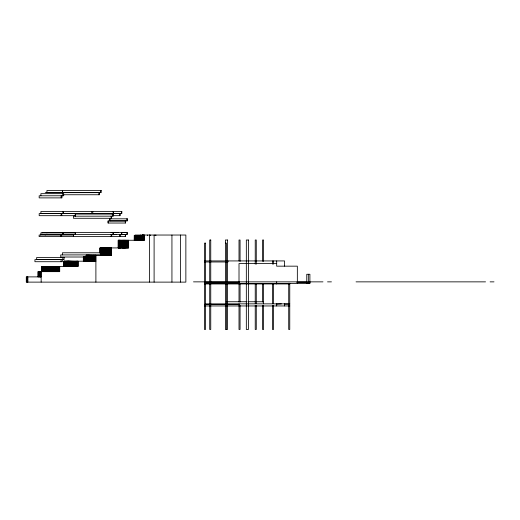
<?xml version="1.0" encoding="UTF-8"?>
<svg xmlns="http://www.w3.org/2000/svg" width="520" height="520" viewBox="0 0 520 520"><rect width="100%" height="100%" fill="white"/><g stroke="black" fill="none" stroke-linecap="round" stroke-linejoin="round"><path stroke-width="0.78" d="M45.201 192.654L99.489 192.654L99.489 194.747L63.115 194.747M111.644 213.583L39.182 213.583L39.182 215.677L75.484 215.677M111.8 213.583L120.107 213.583L120.107 215.677L112.924 215.677M113.178 214.078L75.192 214.078L75.192 216.164M121.81 232.648L126.002 232.388M75.309 232.908L40.852 232.908L40.852 234.481M111.553 234.774L116.681 234.514M120.081 234.774L124.267 234.514M73.587 235.034L39.123 235.034L39.123 236.607L125.45 236.607L125.45 234.514M134.238 235.56L142.35 235.56M225.407 243.145L226.453 243.145L226.453 329.472M86.112 255.249L111.559 255.249L111.559 247.917M86.71 257.01L60.71 257.01L60.71 254.917L101.218 254.885L101.218 252.792L62.439 252.792L62.439 254.885M204.477 260.93L284.525 260.93L284.525 266.162M95.895 261.196L63.83 261.196L63.856 266.422L63.902 261.196M204.477 261.976L228.02 261.976L228.02 260.93M276.679 263.549L239.011 263.549L239.011 302.068M41.152 276.887L26.293 276.887L26.293 282.12L185.861 282.12L185.861 235.034L135.064 235.034L134.999 240.266M193.492 281.86L322.978 281.86M327.542 281.86L331.442 281.86M356.05 281.86L485.537 281.86M490.1 281.86L494 281.86M205.524 282.12L225.407 282.12M296.972 282.12L306.677 282.12M308.282 282.12L309.901 282.12M226.213 282.172L239.109 282.172M204.477 282.38L239.174 282.38M296.972 282.38L309.901 282.38M306.761 283.166L309.901 283.166M204.477 283.426L309.901 283.426L309.901 274.274L306.761 274.274L306.761 282.38M204.477 283.953L289.757 283.953M226.2 301.743L246.889 301.743M248.092 301.743L263.601 301.743M205.225 303.862L225.667 303.862M226.2 303.836L289.757 303.862M276.257 304.128L281.385 303.862M284.525 304.128L288.711 304.128M204.477 304.389L239.174 304.389M204.477 305.955L289.757 305.955M308.328 274.274L308.328 282.38M297.343 283.426L297.343 266.162L276.679 266.162L276.679 260.93M289.757 283.205L289.757 329.472L288.711 329.472L288.711 283.205M284.525 303.862L284.525 305.955M276.679 281.86L276.679 283.953M276.679 303.862L276.679 305.955M273.539 260.93L273.539 264.16M273.539 283.511L273.539 303.667M273.539 305.279L273.539 329.472L272.493 329.472L272.493 305.279M272.493 260.93L272.493 264.16M272.493 283.511L272.493 303.667M263.601 260.962L263.601 240.006L262.555 240.006L262.555 260.962M263.601 283.53L263.601 303.836M263.601 305.292L263.601 329.472L262.555 329.472L262.555 305.292M263.075 260.93L263.075 261.456M262.555 283.53L262.555 302.068M256.276 264.16L256.276 240.006L255.229 240.006L255.229 264.186M256.276 283.511L256.276 303.68M256.276 305.279L256.276 329.472L255.229 329.472L255.229 305.279M255.229 283.511L255.229 303.68M240.058 261.456L240.058 240.006L239.011 240.006L239.011 260.962M240.058 283.53L240.058 302.068M240.058 305.292L240.058 329.472L239.011 329.472L239.011 303.862M180.421 235.034L180.421 282.12M171.938 235.034L171.938 282.12M155.89 235.034L155.89 235.56M155.031 235.034L155.031 235.56M154.102 235.034L154.102 282.12M150.449 235.034L150.449 235.56M149.591 235.034L149.591 235.56M149.461 235.034L149.461 282.12M147.609 235.034L147.609 235.56M144.417 235.034L144.417 240.266L118.19 240.266L118.222 247.917M144.144 235.034L144.144 240.266M143.826 235.034L143.826 240.266M143.513 235.034L143.513 240.266M143.208 235.034L143.208 240.266M142.903 235.034L142.903 240.266M142.61 235.034L142.61 240.266M142.317 235.034L142.317 240.266M142.168 235.034L142.168 235.56M142.031 235.56L142.031 240.266M141.745 235.56L141.745 240.266M141.459 235.56L141.459 240.266M141.18 235.56L141.18 240.266M140.621 235.56L140.621 240.266M140.504 235.034L140.504 235.56M140.341 235.56L140.341 240.266M140.055 235.56L140.055 240.266M139.776 235.56L139.776 240.266M139.49 235.56L139.49 240.266M138.912 235.56L138.912 240.266M138.626 235.56L138.626 240.266M138.346 235.56L138.346 240.266M138.06 235.56L138.06 240.266M137.781 235.56L137.781 240.266M137.508 235.56L137.508 240.266M137.241 235.56L137.241 240.266M136.975 235.56L136.975 240.266M136.715 235.56L136.715 240.266M136.468 235.56L136.468 240.266M136.227 235.56L136.227 240.266M135.993 235.56L135.993 240.266M135.772 235.56L135.772 240.266M135.558 235.56L135.558 240.266M135.363 235.56L135.363 240.266M135.174 235.56L135.174 240.266M134.843 235.56L134.843 240.266M134.7 235.56L134.7 240.266M134.57 235.56L134.57 240.266M134.459 235.56L134.407 240.266M134.375 235.56L134.329 240.266M134.277 235.56L134.258 240.266M128.629 240.266L128.629 247.917L100.061 247.917L100.061 253.052M128.486 240.266L128.486 247.917M128.141 240.266L128.141 247.917M127.803 240.266L127.803 247.917M127.472 240.266L127.472 247.917M127.153 240.266L127.153 247.917M127.043 218.816L127.043 220.909M127.043 232.388L127.043 234.481M126.848 240.266L126.848 247.917M126.555 240.266L126.555 247.917M126.276 240.266L126.276 247.917M126.009 240.266L126.009 247.917M125.762 240.266L125.762 247.917M125.528 240.266L125.528 247.917M125.314 220.942L125.314 223.035M125.314 234.514L125.314 236.607M125.314 240.266L125.314 247.917M125.112 240.266L125.112 247.917M124.93 240.266L124.93 247.917M124.755 240.266L124.755 247.917M124.592 240.266L124.592 247.917M124.436 240.266L124.436 247.917M124.287 240.266L124.287 247.917M124.137 240.266L124.137 247.917M123.845 240.266L123.845 247.917M123.695 240.266L123.695 247.917M123.546 240.266L123.546 247.917M123.383 240.266L123.383 247.917M123.221 240.266L123.221 247.917M123.038 240.266L123.038 247.917M122.85 240.266L122.85 247.917M122.648 240.266L122.648 247.917M122.441 240.266L122.441 247.917M122.22 240.266L122.22 247.917M121.992 240.266L121.992 247.917M121.823 232.388L121.81 234.481M121.765 240.266L121.765 247.917M121.544 211.458L121.544 213.551M121.544 232.388L121.544 234.481M121.303 240.266L121.303 247.917M121.076 240.266L121.076 247.917M120.848 240.266L120.848 247.917M120.627 240.266L120.627 247.917M120.419 240.266L120.419 247.917M120.211 240.266L120.211 247.917M120.094 234.514L120.081 236.607M120.023 240.266L120.023 247.917M119.815 213.583L119.815 215.677M119.815 234.514L119.815 236.607M119.847 240.266L119.847 247.917M119.684 240.266L119.684 247.917M119.541 240.266L119.541 247.917M119.418 240.266L119.418 247.917M119.314 240.266L119.314 247.917M119.184 240.266L119.138 247.917L119.126 240.266M118.976 240.266L118.976 247.917M118.84 240.266L118.905 247.917M118.768 240.266L118.768 247.917M118.69 240.266L118.619 247.917M118.553 247.917L118.489 240.266L118.372 247.917M118.417 232.388L111.091 232.388M118.326 240.266L118.274 247.917M113.373 211.458L113.373 213.551M113.373 232.388L113.373 234.481M113.178 211.458L113.198 216.164L73.463 216.197L73.463 218.29L111.475 218.29L111.475 216.333M112.853 214.078L112.853 216.164M112.853 232.388L112.853 234.481M112.151 213.551L112.132 214.078M111.644 234.514L111.644 236.607M111.403 247.917L111.403 255.249M111.124 216.197L111.124 218.29M111.124 234.514L111.124 236.607M111.013 247.917L111.013 255.249M110.637 247.917L110.637 255.249M110.285 247.917L110.285 255.249M109.948 247.917L109.948 255.249M109.915 218.816L109.915 220.909M109.629 247.917L109.629 255.249M109.337 247.917L109.337 255.249M109.07 247.917L109.07 255.249M108.83 247.917L108.83 255.249M108.622 247.917L108.622 255.249M108.44 247.917L108.44 255.249M108.297 247.917L108.297 255.249M108.186 220.942L108.186 223.035M108.173 247.917L108.173 255.249M107.998 247.917L108.076 255.249M107.88 247.917L107.933 255.249M107.835 255.249L107.757 247.917L107.666 255.249M107.608 247.917L107.608 255.249M107.536 247.917L107.445 255.249M107.335 247.917L107.335 255.249M107.205 247.917L107.205 255.249M107.062 247.917L107.062 255.249M106.906 247.917L106.906 255.249M106.737 247.917L106.737 255.249M106.555 247.917L106.555 255.249M106.359 247.917L106.359 255.249M106.151 247.917L106.151 255.249M105.937 247.917L105.937 255.249M105.716 247.917L105.716 255.249M105.489 247.917L105.489 255.249M105.248 247.917L105.248 255.249M105.008 247.917L105.008 255.249M104.76 247.917L104.76 255.249M104.513 247.917L104.513 255.249M104.267 247.917L104.267 255.249M104.013 247.917L104.013 255.249M103.76 247.917L103.76 255.249M103.513 247.917L103.513 255.249M103.266 247.917L103.266 255.249M103.019 247.917L103.019 255.249M102.778 247.917L102.778 255.249M102.544 247.917L102.544 255.249M102.31 247.917L102.31 255.249M102.089 247.917L102.089 255.249M101.868 247.917L101.868 255.249M101.66 247.917L101.66 255.249M101.459 247.917L101.459 255.249M101.27 247.917L101.27 253.052M101.088 247.917L101.088 253.052M100.919 247.917L100.919 253.052M100.763 247.917L100.763 253.052M100.62 190.528L100.62 192.621M100.62 247.917L100.62 254.885M100.49 247.917L100.49 253.052M100.282 247.917L100.38 253.052M100.198 247.917L100.198 253.052M100.061 247.917L100.094 253.052M98.898 192.654L98.898 194.747M95.895 255.249L95.895 282.12M95.752 255.249L95.752 261.196M95.485 255.249L95.485 261.196M95.225 255.249L95.225 261.196M94.972 255.249L94.972 261.196M94.458 255.249L94.458 261.196M94.198 255.249L94.198 261.196M93.938 255.249L93.938 261.196M93.665 255.249L93.665 261.196M93.392 255.249L93.392 261.196M93.112 255.249L93.112 261.196M92.833 255.249L92.833 261.196M92.801 211.458L92.775 213.551M92.267 255.249L92.267 261.196M91.988 255.249L91.988 261.196M91.754 211.458L91.754 213.551M91.709 255.249L91.709 261.196M91.442 255.249L91.442 261.196M91.176 255.249L91.176 261.196M90.916 255.249L90.916 261.196M90.669 255.249L90.669 261.196M90.434 255.249L90.434 261.196M90.207 255.249L90.207 261.196M89.992 255.249L89.992 261.196M89.791 255.249L89.791 261.196M89.609 255.249L89.609 261.196M89.434 255.249L89.434 261.196M89.265 255.249L89.265 261.196M89.109 255.249L89.109 261.196M88.966 255.249L88.966 261.196M88.823 255.249L88.823 261.196M88.692 255.249L88.692 261.196M88.562 255.249L88.562 261.196M88.439 255.249L88.439 261.196M88.316 255.249L88.316 261.196M88.198 255.249L88.198 261.196M87.958 255.249L87.958 261.196M87.841 255.249L87.841 261.196M87.718 255.249L87.718 261.196M87.594 255.249L87.594 261.196M87.464 255.249L87.464 261.196M87.334 255.249L87.334 261.196M87.198 255.249L87.198 261.196M86.938 255.249L86.938 261.196M86.801 255.249L86.801 261.196M86.677 255.249L86.677 261.196M86.554 255.249L86.554 261.196M86.431 255.249L86.431 261.196M86.314 255.249L86.314 261.196M86.21 255.249L86.21 261.196M86.112 256.737L86.112 261.196M86.015 256.737L86.015 261.196M85.937 256.737L85.937 261.196M85.865 256.737L85.806 261.196M85.722 256.737L85.761 261.196M85.579 256.737L85.638 261.196M85.488 256.737L85.54 261.196M85.423 256.737L85.338 261.196M85.241 256.737L85.241 261.196M85.117 256.737L85.117 261.196M84.968 256.737L84.968 261.196M84.799 256.737L84.799 261.196M84.604 256.737L84.604 261.196M84.409 256.737L84.409 261.196M84.208 256.737L84.208 261.196M84.013 256.737L84.013 261.196M83.831 256.737L83.831 261.196M83.674 256.737L83.674 261.196M83.544 256.737L83.544 261.196M83.408 256.737L83.453 261.196M83.337 256.737L83.337 261.196M78.15 261.196L78.15 266.422L41.717 266.422L41.763 271.655M77.909 261.196L77.909 266.422M77.668 261.196L77.668 266.422M77.428 261.196L77.428 266.422M77.175 261.196L77.175 266.422M76.901 261.196L76.901 266.422M76.602 261.196L76.602 266.422M76.271 261.196L76.271 266.422M75.894 261.196L75.894 266.422M75.537 214.078L75.537 216.164M75.537 232.388L75.537 234.481M75.459 261.196L75.459 266.422M75.192 232.388L75.192 234.481M74.984 261.196L74.984 266.422M74.503 261.196L74.503 266.422M74.041 261.196L74.041 266.422M73.612 261.196L73.612 266.422M73.463 234.514L73.463 236.607M73.21 261.196L73.21 266.422M72.839 261.196L72.839 266.422M72.488 261.196L72.488 266.422M72.169 261.196L72.169 266.422M71.87 261.196L71.87 266.422M71.591 261.196L71.591 266.422M71.331 261.196L71.331 266.422M71.091 261.196L71.091 266.422M70.863 261.196L70.863 266.422M70.648 261.196L70.648 266.422M70.454 261.196L70.454 266.422M70.258 261.196L70.258 266.422M70.083 261.196L70.083 266.422M69.907 261.196L69.907 266.422M69.739 261.196L69.739 266.422M69.576 261.196L69.576 266.422M69.427 261.196L69.427 266.422M69.277 261.196L69.277 266.422M69.141 261.196L69.141 266.422M69.004 261.196L69.004 266.422M68.874 261.196L68.874 266.422M68.757 261.196L68.757 266.422M68.64 261.196L68.64 266.422M68.432 261.196L68.536 266.422M68.341 261.196L68.341 266.422M68.25 261.196L68.25 266.422M68.172 261.196L68.172 266.422M68.094 261.196L68.029 266.422M67.906 261.196L67.964 266.422M67.86 266.422L67.782 261.196L67.717 266.422M67.645 261.196L67.594 266.422M67.522 266.422L67.477 261.196L67.359 266.422M67.282 261.196L67.282 266.422M67.191 261.196L67.191 266.422M67.093 261.196L67.093 266.422M66.969 261.196L66.969 266.422M66.84 261.196L66.84 266.422M66.684 261.196L66.684 266.422M66.508 261.196L66.508 266.422M66.32 261.196L66.32 266.422M66.111 261.196L66.111 266.422M65.897 261.196L65.897 266.422M65.676 261.196L65.676 266.422M65.448 261.196L65.448 266.422M65.221 261.196L65.221 266.422M65.007 261.196L65.007 266.422M64.792 261.196L64.792 266.422M64.591 261.196L64.591 266.422M64.409 261.196L64.409 266.422M64.24 261.196L64.24 266.422M64.103 261.196L64.103 266.422M63.986 261.196L64.032 266.422M63.505 211.458L63.486 213.551M63.388 232.908L63.362 234.481M62.861 193.667L62.861 195.761M62.875 211.458L62.875 213.551M62.823 232.908L62.823 234.481M62.823 257.498L62.823 259.591M62.621 190.528L62.621 192.621M62.439 190.528L62.439 192.621M62.439 232.388L62.439 232.908M61.965 195.793L61.965 197.886L39.169 197.886L39.169 195.793L63.687 195.761L63.687 193.667L40.892 193.667L40.892 195.761M61.757 213.583L61.776 215.677M61.659 235.034L61.639 236.607M61.139 195.793L61.139 197.886M61.145 213.583L61.145 215.677M61.093 235.034L61.093 236.607M61.093 259.623L61.093 261.716M60.71 234.514L60.71 235.034M59.703 266.422L59.703 271.655L37.902 271.655L37.902 276.887M59.586 266.422L59.586 271.655M59.027 266.422L59.027 271.655M58.455 266.422L58.455 271.655M57.857 266.422L57.857 271.655M57.245 266.422L57.245 271.655M56.634 266.422L56.634 271.655M56.03 266.422L56.03 271.655M55.445 266.422L55.445 271.655M54.899 266.422L54.899 271.655M54.398 266.422L54.398 271.655M53.957 266.422L53.957 271.655M53.586 266.422L53.586 271.655M53.294 266.422L53.294 271.655M53.073 266.422L53.073 271.655M52.904 266.422L52.904 271.655M52.786 266.422L52.786 271.655M52.695 266.422L52.63 271.655M52.572 266.422L52.507 271.655M52.423 266.422L52.423 271.655M52.306 266.422L52.306 271.655M52.156 266.422L52.156 271.655M51.955 266.422L51.955 271.655M51.708 266.422L51.708 271.655M51.428 266.422L51.428 271.655M51.123 266.422L51.123 271.655M50.791 266.422L50.791 271.655M50.44 266.422L50.44 271.655M50.083 266.422L50.083 271.655M49.718 266.422L49.718 271.655M49.355 266.422L49.355 271.655M49.004 266.422L49.004 271.655M48.666 266.422L48.666 271.655M48.347 266.422L48.347 271.655M48.061 266.422L48.061 271.655M47.801 266.422L47.801 271.655M47.567 266.422L47.567 271.655M47.366 266.422L47.366 271.655M47.19 266.422L47.19 271.655M47.034 266.422L47.034 271.655M46.93 232.388L46.93 232.908M46.904 266.422L46.904 271.655M46.787 266.422L46.787 271.655M46.683 266.422L46.683 271.655M46.599 266.422L46.599 271.655M46.462 266.422L46.527 271.655M46.404 266.422L46.352 271.655M46.254 266.422L46.254 271.655L46.143 266.422M46.066 266.422L46.066 271.655M45.962 266.422L45.962 271.655M45.832 266.422L45.832 271.655M45.669 266.422L45.669 271.655M45.468 266.422L45.468 271.655M45.201 234.514L45.201 235.034M45.22 266.422L45.22 271.655M44.928 266.422L44.928 271.655M44.57 266.422L44.57 271.655M44.155 266.422L44.155 271.655M43.686 266.422L43.686 271.655M43.218 266.422L43.218 271.655M42.796 266.422L42.796 271.655M42.452 266.422L42.452 271.655M42.185 266.422L42.185 271.655M42.087 232.908L42.087 232.388L127.179 232.388L127.179 234.481L40.365 234.514L40.365 235.034M41.99 266.422L41.99 271.655M41.821 266.422L41.854 271.655M41.152 271.655L41.152 282.12M40.956 271.655L40.956 276.887M40.638 271.655L40.638 276.887M40.306 271.655L40.306 276.887M39.956 271.655L39.956 276.887M39.572 271.655L39.572 276.887M39.169 271.655L39.169 276.887M38.746 271.655L38.746 276.887M38.318 271.655L38.318 276.887M27.879 276.887L27.879 282.12M27.222 276.887L27.222 282.12M27.047 276.887L27.047 282.12M26.982 276.887L26.982 282.12M101.218 190.528L46.93 190.528L46.93 192.621L101.218 192.621L101.218 190.528M121.83 211.458L40.904 211.458L40.904 213.551L121.83 213.551L121.83 211.458M127.179 218.816L109.778 218.816L109.778 220.909L127.179 220.909L127.179 218.816M125.45 220.942L108.056 220.942L108.056 223.035L125.45 223.035L125.45 220.942M210.756 240.006L209.709 240.006L209.709 329.472L210.756 329.472L210.756 240.006M227.5 240.006L225.407 240.006L225.407 329.472L227.5 329.472L227.5 240.006M248.424 240.006L246.331 240.006L246.331 329.472L248.424 329.472L248.424 240.006M205.524 243.145L204.477 243.145L204.477 329.472L205.524 329.472L205.524 243.145M64.077 257.498L36.666 257.498L36.666 259.591L64.077 259.591L64.077 257.498M62.355 259.623L34.938 259.623L34.938 261.716L62.355 261.716L62.355 259.623"/></g></svg>
